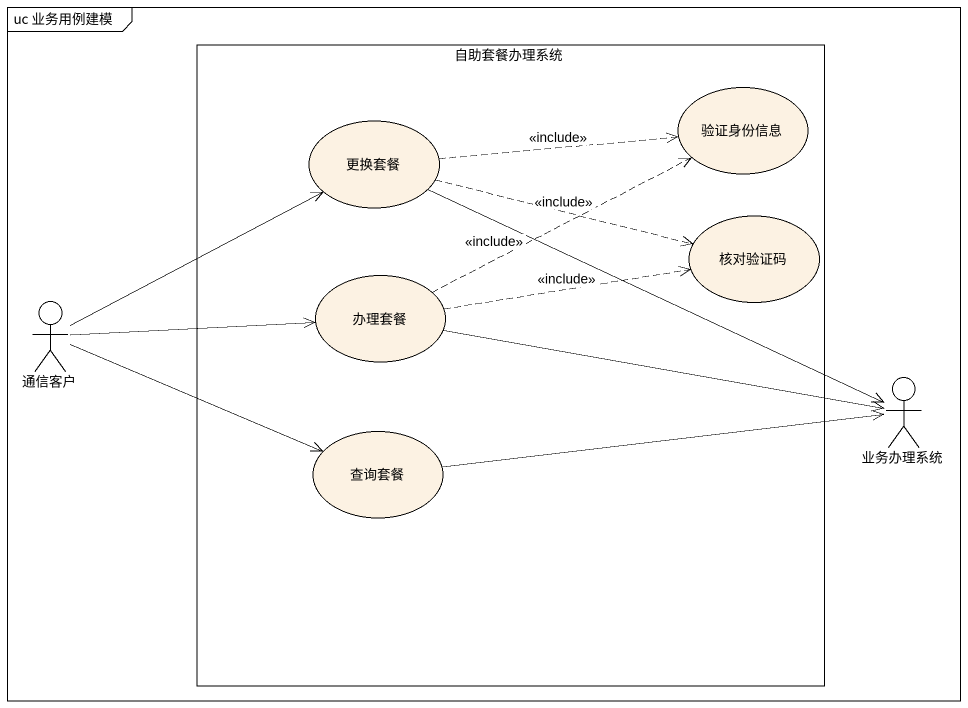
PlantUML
@startuml
mainframe uc 业务用例建模
rectangle 自助套餐办理系统 {
  usecase 验证身份信息
  usecase 更换套餐
  usecase 核对验证码
  usecase 办理套餐
  usecase 查询套餐
}
actor 通信客户
actor 业务办理系统
更换套餐 .right.> 验证身份信息 : <<include>>
更换套餐 .right.> 核对验证码 : <<include>>
更换套餐 -right-> 业务办理系统
通信客户 -right-> 更换套餐
通信客户 -right-> 办理套餐
通信客户 -right-> 查询套餐
办理套餐 .right.> 验证身份信息 : <<include>>
办理套餐 .right.> 核对验证码 : <<include>>
办理套餐 -right-> 业务办理系统
查询套餐 -right-> 业务办理系统
@enduml
